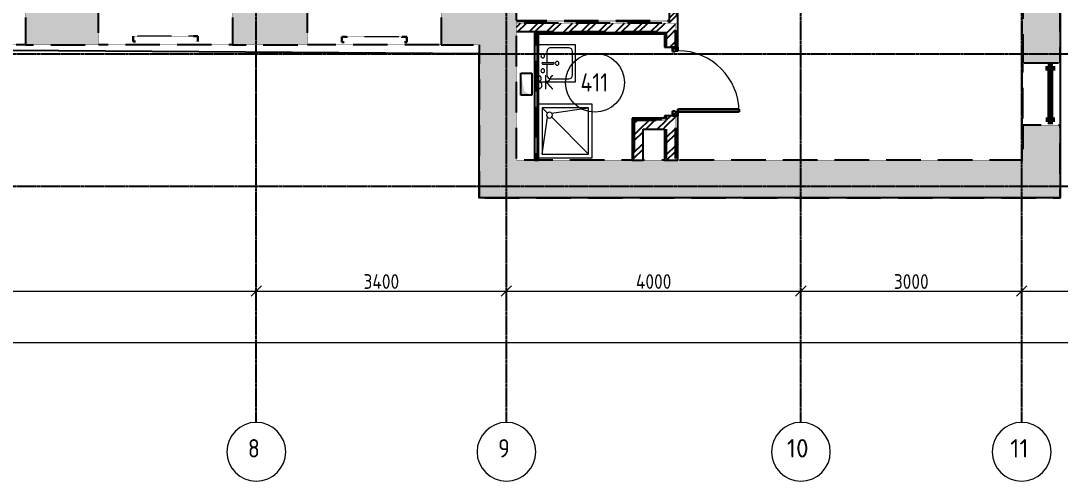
# Model space of a CAD drawing. Header units: millimetres. Extents: x -99936 to 523262, y -63190 to 327013.
# Drawn here: x 358565 to 372688, y -3553 to 2708 of the extents above; entities that cross this region are included whole.
import ezdxf

# ---------------------------------------------------------------- set-up
doc = ezdxf.new("R2010")
doc.units = ezdxf.units.MM
for name, pattern in [('ADSK_Линия сетки', [25, 20, -2.5, 0, -2.5]), ('ADSK_Сверху', [4.5, 3, -1.5]), ('ADSK_Снесено', [4.5, 3, -1.5])]:
    doc.linetypes.add(name, pattern=pattern)
for name, color, linetype, lineweight, true_color in [('_ Окна', 5, 'Continuous', 30, 0x0000ff), ('Линии', 7, 'Continuous', 9, 0x00a600), ('Стены внутренние', 5, 'Continuous', 18, 0x0000ff), ('Стены наружные', 1, 'ADSK_Снесено', 18, 0xff0000)]:
    doc.layers.add(name, color=color, linetype=linetype, lineweight=lineweight, true_color=true_color)
for name, color, linetype, lineweight in [('Аннотация', 7, 'Continuous', 9), ('Двери', 251, 'Continuous', 18), ('Марки помещений', 7, 'Continuous', 20), ('Окна', 251, 'Continuous', 18), ('Оси', 7, 'Continuous', 9), ('Сантехника', 251, 'Continuous', 18), ('Узлы', 7, 'Continuous', 18)]:
    doc.layers.add(name, color=color, linetype=linetype, lineweight=lineweight)
doc.styles.add('GOST Common_1', font='GOST Common_0.ttf', dxfattribs={"width": 0.9, "height": 200})
doc.styles.add('GOST Common_2', font='GOST Common_0.ttf', dxfattribs={"width": 0.9, "height": 250})
doc.styles.add('ISOCPEUR', font='isocpeur.ttf', dxfattribs={"height": 250})
doc.dimstyles.new('ADSK_Основной_2_5_мм', dxfattribs={"dimscale": 304.8, "dimtxt": 251.428749, "dimasz": 0.463911, "dimexe": 0.492126, "dimexo": 0.492126, "dimgap": 0.098425, "dimtad": 1, "dimdec": 1, "dimrnd": 0.1, "dimdsep": 46, "dimtxsty": 'GOST Common_1', "dimblk1": 'OBLIQUE', "dimblk2": 'OBLIQUE', "dimsah": 1, "dimcen": 0.09, "dimdle": 0.492126, "dimazin": 2, "dimtfac": 1, "dimtdec": 4, "dimtix": 1, "dimtmove": 0, "dimatfit": 3, "dimfxl": 1, "dimtvp": 1, "dimtfill": 1, "dimtolj": 1, "dimtzin": 0, "dimlwd": 20, "dimlwe": 20, "dimarcsym": 2})
pattern_1 = [(45, (322754.53, 150), (-117.8655, 117.8655), []), (45, (322833.11, 150), (-117.8655, 117.8655), [])]

# ---------------------------------------------------------------- blocks, each defined once
blk = doc.blocks.new('Витраж-тент со смещением вовне - 60мм 30 сдвиг-1466942-04 План 4-го этажа')
at = {"layer": '_ Окна', "color": 161, "linetype": 'ADSK_Сверху', "true_color": 0xaaaaff}
for p, q in [((-440, 25), (-440, -45)), ((-440, 25), (-410, 25)), ((-440, -45), (-440, 25)), ((440, 25), (410, 25)), ((440, -45), (440, 25)), ((440, -45), (440, 25)), ((-380, -45), (-440, -45)), ((-380, -35), (-380, -45)), ((380, -35), (380, -45)), ((380, -45), (440, -45))]:
    blk.add_line(p, q, dxfattribs=at)
at = {"layer": 'Окна', "color": 161, "linetype": 'ADSK_Сверху', "true_color": 0xaaaaff}
blk.add_line((-380, -45), (380, -45), dxfattribs=at)
blk = doc.blocks.new('Витраж-тент со смещением вовне - 60мм 30 сдвиг-V201-04 План 4-го этажа')
at = {"layer": '_ Окна', "color": 1, "lineweight": 60, "true_color": 0xff0000}
for p, q in [((-379, 25), (-379, -45)), ((-379, 25), (-319, 25)), ((-379, -45), (-379, 25)), ((-319, 25), (-319, -45)), ((379, 25), (319, 25)), ((319, 25), (319, -45)), ((379, -45), (379, 25)), ((379, -45), (379, 25)), ((-319, -45), (-379, -45)), ((-319, -10), (319, -10)), ((319, -45), (379, -45))]:
    blk.add_line(p, q, dxfattribs=at)
at = {"layer": 'Окна'}
for p, q in [((319, 25), (-319, 25)), ((-319, -45), (319, -45))]:
    blk.add_line(p, q, dxfattribs=at)
blk = doc.blocks.new('AC_Дверь_Однопольная - Д-22л 933х2200h-1983239-04 План 4-го этажа')
at = {"layer": 'Двери', "lineweight": 30}
for p, q in [((416, 923), (376, 923)), ((376, 923), (376, 90)), ((416, 90), (416, 923)), ((-447, 90), (-467, 90)), ((-467, 90), (-467, 20)), ((-467, 20), (-447, 20)), ((-417, 90), (-447, 90)), ((-447, 90), (-447, 20)), ((-447, 20), (-447, 90)), ((-447, 20), (-407, 20)), ((-417, 50), (-417, 90)), ((-407, 50), (-417, 50)), ((-407, 20), (-407, 50)), ((376, 90), (416, 90)), ((416, 50), (406, 50)), ((406, 50), (406, 20)), ((406, 20), (446, 20)), ((446, 90), (416, 90)), ((416, 90), (416, 50)), ((446, 20), (446, 90)), ((466, 90), (446, 90)), ((446, 90), (446, 20)), ((446, 20), (466, 20)), ((466, 20), (466, 90))]:
    blk.add_line(p, q, dxfattribs=at)
at = {"layer": 'Двери'}
blk.add_arc((416, 90), 833, 90, 180, dxfattribs=at)
blk = doc.blocks.new('Кухонная мойка-Одиночная - 500 x 500 мм-1924934-04 План 4-го этажа')
at = {"layer": 'Сантехника'}
for p, q in [((-234, 252), (-234, -248)), ((3, 195), (3, 53)), ((28, 195), (28, 53)), ((266, -248), (266, 252)), ((-196, 87), (-196, -159)), ((3, 138), (-145, 138)), ((177, 138), (28, 138)), ((228, -159), (228, 87)), ((-234, -248), (266, -248)), ((-145, -210), (177, -210))]:
    blk.add_line(p, q, dxfattribs=at)
for centre, radius, start, end in [((-84, 195), 25.4, 360, 180), ((-84, 195), 25.4, 180, 0), ((16, 195), 12.7, 360, 180), ((116, 195), 25.4, 360, 180), ((116, 195), 25.4, 180, 0), ((-145, 87), 50.8, 90, 180), ((16, 0), 25.4, 360, 180), ((16, 0), 25.4, 180, 0), ((16, 53), 12.7, 180, 0), ((177, 87), 50.8, 360, 90), ((-145, -159), 50.8, 180, 270), ((177, -159), 50.8, 270, 0)]:
    blk.add_arc(centre, radius, start, end, dxfattribs=at)
blk = doc.blocks.new('Душевая кабинка-2D - 730кв-1928972-04 План 4-го этажа')
at = {"layer": 'Сантехника'}
for p, q in [((730, 0), (0, 0)), ((730, -730), (730, 0)), ((50, -50), (50, -680)), ((680, -50), (50, -50)), ((680, -680), (680, -50)), ((50, -680), (680, -680)), ((0, -730), (730, -730))]:
    blk.add_line(p, q, dxfattribs=at)
at = {"layer": 'Сантехника', "lineweight": 9}
for p, q in [((122, -122), (50, -50)), ((178, -122), (680, -50)), ((50, -680), (121, -179)), ((680, -680), (179, -179))]:
    blk.add_line(p, q, dxfattribs=at)
at = {"layer": 'Сантехника'}
for start, end in [(0, 180), (180, 0)]:
    blk.add_arc((150, -150), 40, start, end, dxfattribs=at)
blk = doc.blocks.new('Ось сетки - Круг_Ø8 мм-6577-04 План 4-го этажа')
at = {"layer": 'Оси', "lineweight": 20}
for start, end in [(360, 180), (180, 360)]:
    blk.add_arc((0, 0), 4, start, end, dxfattribs=at)
blk = doc.blocks.new('ADSK_Марка_Помещение_ОдноЗначение - Номер-247393-04 План 4-го этажа')
at = {"layer": 'Марки помещений'}
blk.add_circle((0, 0), 4, dxfattribs=at)
blk = doc.blocks.new('_Oblique')
at = {"color": 0, "linetype": 'ByBlock', "lineweight": -2}
blk.add_line((-0.5, -0.5), (0.5, 0.5), dxfattribs=at)
blk = doc.blocks.new('*D2015')
at = {"color": 0, "lineweight": 20, "transparency": 16777216}
for p, q in [((353714, -968), (361914, -968)), ((353864, -1018), (353864, -1118)), ((361764, -1018), (361764, -1118))]:
    blk.add_line(p, q, dxfattribs=at)
at = {"layer": 'Defpoints', "color": 0, "transparency": 16777216}
for p in [(353864, -868), (361764, -868), (361764, -968)]:
    blk.add_point(p, dxfattribs=at)
at = {"color": 0, "lineweight": 20, "transparency": 16777216, "xscale": 141.4, "yscale": 141.4, "zscale": 141.4, "rotation": 180}
blk.add_blockref('_Oblique', (353864, -968), dxfattribs=at)
at = {"color": 0, "lineweight": 20, "transparency": 16777216, "xscale": 141.4, "yscale": 141.4, "zscale": 141.4}
blk.add_blockref('_Oblique', (361764, -968), dxfattribs=at)
at = {"color": 0, "lineweight": 25, "transparency": 16777216, "insert": (357814, -838), "char_height": 200, "width": 756.84, "attachment_point": 5, "style": 'GOST Common_1', "bg_fill": 3, "box_fill_scale": 1.1, "bg_fill_color": 256, "bg_fill_true_color": 13158600, "bg_fill_transparency": 0}
blk.add_mtext('\\A1;7900', dxfattribs=at)
blk = doc.blocks.new('*D2016')
at = {"color": 0, "lineweight": 20, "transparency": 16777216}
for p, q in [((361614, -968), (365314, -968)), ((361764, -1018), (361764, -1118)), ((365164, -1018), (365164, -1118))]:
    blk.add_line(p, q, dxfattribs=at)
at = {"layer": 'Defpoints', "color": 0, "transparency": 16777216}
for p in [(361764, -868), (365164, -868), (365164, -968)]:
    blk.add_point(p, dxfattribs=at)
at = {"color": 0, "lineweight": 20, "transparency": 16777216, "xscale": 141.4, "yscale": 141.4, "zscale": 141.4, "rotation": 180}
blk.add_blockref('_Oblique', (361764, -968), dxfattribs=at)
at = {"color": 0, "lineweight": 20, "transparency": 16777216, "xscale": 141.4, "yscale": 141.4, "zscale": 141.4}
blk.add_blockref('_Oblique', (365164, -968), dxfattribs=at)
at = {"color": 0, "lineweight": 25, "transparency": 16777216, "insert": (363464, -838), "char_height": 200, "width": 782.41, "attachment_point": 5, "style": 'GOST Common_1', "bg_fill": 3, "box_fill_scale": 1.1, "bg_fill_color": 256, "bg_fill_true_color": 13158600, "bg_fill_transparency": 0}
blk.add_mtext('\\A1;3400', dxfattribs=at)
blk = doc.blocks.new('*D2017')
at = {"color": 0, "lineweight": 20, "transparency": 16777216}
for p, q in [((365014, -968), (369314, -968)), ((365164, -1018), (365164, -1118)), ((369164, -1018), (369164, -1118))]:
    blk.add_line(p, q, dxfattribs=at)
at = {"layer": 'Defpoints', "color": 0, "transparency": 16777216}
for p in [(365164, -868), (369164, -868), (369164, -968)]:
    blk.add_point(p, dxfattribs=at)
at = {"color": 0, "lineweight": 20, "transparency": 16777216, "xscale": 141.4, "yscale": 141.4, "zscale": 141.4, "rotation": 180}
blk.add_blockref('_Oblique', (365164, -968), dxfattribs=at)
at = {"color": 0, "lineweight": 20, "transparency": 16777216, "xscale": 141.4, "yscale": 141.4, "zscale": 141.4}
blk.add_blockref('_Oblique', (369164, -968), dxfattribs=at)
at = {"color": 0, "lineweight": 25, "transparency": 16777216, "insert": (367164, -838), "char_height": 200, "width": 782.41, "attachment_point": 5, "style": 'GOST Common_1', "bg_fill": 3, "box_fill_scale": 1.1, "bg_fill_color": 256, "bg_fill_true_color": 13158600, "bg_fill_transparency": 0}
blk.add_mtext('\\A1;4000', dxfattribs=at)
blk = doc.blocks.new('*D2018')
at = {"color": 0, "lineweight": 20, "transparency": 16777216}
for p, q in [((369014, -968), (372314, -968)), ((369164, -1018), (369164, -1118)), ((372164, -1018), (372164, -1118))]:
    blk.add_line(p, q, dxfattribs=at)
at = {"layer": 'Defpoints', "color": 0, "transparency": 16777216}
for p in [(369164, -868), (372164, -868), (372164, -968)]:
    blk.add_point(p, dxfattribs=at)
at = {"color": 0, "lineweight": 20, "transparency": 16777216, "xscale": 141.4, "yscale": 141.4, "zscale": 141.4, "rotation": 180}
blk.add_blockref('_Oblique', (369164, -968), dxfattribs=at)
at = {"color": 0, "lineweight": 20, "transparency": 16777216, "xscale": 141.4, "yscale": 141.4, "zscale": 141.4}
blk.add_blockref('_Oblique', (372164, -968), dxfattribs=at)
at = {"color": 0, "lineweight": 25, "transparency": 16777216, "insert": (370664, -838), "char_height": 200, "width": 756.84, "attachment_point": 5, "style": 'GOST Common_1', "bg_fill": 3, "box_fill_scale": 1.1, "bg_fill_color": 256, "bg_fill_true_color": 13158600, "bg_fill_transparency": 0}
blk.add_mtext('\\A1;3000', dxfattribs=at)
blk = doc.blocks.new('*D2019')
at = {"color": 0, "lineweight": 20, "transparency": 16777216}
for p, q in [((372014, -968), (378814, -968)), ((372164, -1018), (372164, -1118)), ((378664, -1018), (378664, -1118))]:
    blk.add_line(p, q, dxfattribs=at)
at = {"layer": 'Defpoints', "color": 0, "transparency": 16777216}
for p in [(372164, -868), (378664, -868), (378664, -968)]:
    blk.add_point(p, dxfattribs=at)
at = {"color": 0, "lineweight": 20, "transparency": 16777216, "xscale": 141.4, "yscale": 141.4, "zscale": 141.4, "rotation": 180}
blk.add_blockref('_Oblique', (372164, -968), dxfattribs=at)
at = {"color": 0, "lineweight": 20, "transparency": 16777216, "xscale": 141.4, "yscale": 141.4, "zscale": 141.4}
blk.add_blockref('_Oblique', (378664, -968), dxfattribs=at)
at = {"color": 0, "lineweight": 25, "transparency": 16777216, "insert": (375414, -838), "char_height": 200, "width": 756.84, "attachment_point": 5, "style": 'GOST Common_1', "bg_fill": 3, "box_fill_scale": 1.1, "bg_fill_color": 256, "bg_fill_true_color": 13158600, "bg_fill_transparency": 0}
blk.add_mtext('\\A1;6500', dxfattribs=at)
blk = doc.blocks.new('*D2027')
at = {"color": 0, "lineweight": 20, "transparency": 16777216}
for p, q in [((316664, -1668), (378814, -1668)), ((316814, -1718), (316814, -1818)), ((378664, -1718), (378664, -1818))]:
    blk.add_line(p, q, dxfattribs=at)
at = {"layer": 'Defpoints', "color": 0, "transparency": 16777216}
for p in [(316814, -1568), (378664, -1568), (378664, -1668)]:
    blk.add_point(p, dxfattribs=at)
at = {"color": 0, "lineweight": 20, "transparency": 16777216, "xscale": 141.4, "yscale": 141.4, "zscale": 141.4, "rotation": 180}
blk.add_blockref('_Oblique', (316814, -1668), dxfattribs=at)
at = {"color": 0, "lineweight": 20, "transparency": 16777216, "xscale": 141.4, "yscale": 141.4, "zscale": 141.4}
blk.add_blockref('_Oblique', (378664, -1668), dxfattribs=at)
at = {"color": 0, "lineweight": 25, "transparency": 16777216, "insert": (347739, -1538), "char_height": 200, "width": 889.8, "attachment_point": 5, "style": 'GOST Common_1', "bg_fill": 3, "box_fill_scale": 1.1, "bg_fill_color": 256, "bg_fill_true_color": 13158600, "bg_fill_transparency": 0}
blk.add_mtext('\\A1;61850', dxfattribs=at)

msp = doc.modelspace()

# ---------------------------------------------------------------- hatches: boundary and pattern name
at = {"layer": 'Стены внутренние', "lineweight": 25, "true_color": 0x636466}
h = msp.add_hatch(dxfattribs=at)
h.set_pattern_fill('FP_1', color=251, style=0, pattern_type=2)
h.set_pattern_definition([(45, (322754.53, 150), (-179.6051, 179.6051), []), (45, (322818.03, 150), (0, 359.2102), []), (45, (322691.03, 150), (0, 359.2102), [])])
h.paths.add_polyline_path([(367479.88, 2676.774), (367479.88, 3016.788), (367379.88, 3016.788), (367379.88, 2676.774), (367474.407, 2676.774)])
h.paths.add_polyline_path([(367421.88, 3946.788), (367479.88, 3946.788), (367479.88, 4926.788), (367379.88, 4926.788), (367379.88, 3946.788)])
h = msp.add_hatch(dxfattribs=at)
h.set_pattern_fill('FP_2', color=251, style=0, pattern_type=2)
h.set_pattern_definition(pattern_1)
h.paths.add_polyline_path([(365572.38, 2556.774), (365572.38, 2676.774), (365301.466, 2676.774), (365301.466, 2556.774), (365571.88, 2556.774)])
h = msp.add_hatch(dxfattribs=at)
h.set_pattern_fill('FP_2', color=251, style=0, pattern_type=2)
h.set_pattern_definition(pattern_1)
h.paths.add_polyline_path([(365572.38, 2556.774), (367459.88, 2556.774), (367459.88, 2676.774), (365572.38, 2676.774), (365572.38, 2556.981)])
h = msp.add_hatch(dxfattribs=at)
h.set_pattern_fill('FP_2', color=251, style=0, pattern_type=2)
h.set_pattern_definition(pattern_1)
h.paths.add_polyline_path([(367459.88, 810.232), (367459.88, 1416.788), (367339.88, 1416.788), (367339.88, 810.232)])
h.paths.add_polyline_path([(367339.88, 2349.788), (367459.88, 2349.788), (367459.88, 2556.774), (367339.88, 2556.774), (367339.88, 2469.164)])
h = msp.add_hatch(dxfattribs=at)
h.set_pattern_fill('FP_2', color=251, style=0, pattern_type=2)
h.set_pattern_definition(pattern_1)
h.paths.add_polyline_path([(367326.88, 1233.863), (367339.88, 1233.863), (367339.88, 1353.863), (366899.88, 1353.863), (366899.88, 1233.863), (367320.88, 1233.863)])
h = msp.add_hatch(dxfattribs=at)
h.set_pattern_fill('FP_2', color=251, style=0, pattern_type=2)
h.set_pattern_definition(pattern_1)
h.paths.add_polyline_path([(367019.88, 810.232), (367019.88, 1233.863), (366899.88, 1233.863), (366899.88, 810.232)])
at = {"layer": 'Стены наружные', "lineweight": 25, "true_color": 0x636466}
h = msp.add_hatch(color=251, dxfattribs=at)
h.paths.add_polyline_path([(372357.121, 300.232), (372687.935, 300.232), (372687.935, 1286.634), (372177.935, 1286.634), (372177.935, 300.232), (372354.81, 300.232)])
h.paths.add_polyline_path([(372344.65, 2136.634), (372687.935, 2136.634), (372687.935, 3126.399), (372177.935, 3126.399), (372177.935, 2136.634)])
h.paths.add_polyline_path([(372687.935, 3976.399), (372687.935, 4951.653), (372177.935, 4951.653), (372177.935, 3976.399), (372354.81, 3976.399)])
h.paths.add_polyline_path([(372177.935, 5801.653), (372687.935, 5801.653), (372687.935, 6788.431), (372177.935, 6788.431), (372177.935, 6645.896)])
h.paths.add_polyline_path([(372687.935, 7638.431), (372687.935, 9192.302), (372177.935, 9192.302), (372177.935, 7638.431), (372354.81, 7638.431)])
h = msp.add_hatch(color=251, dxfattribs=at)
h.paths.add_polyline_path([(364278.988, 2379.504), (365301.466, 2379.504), (365300.526, 2889.504), (364278.988, 2889.504), (364278.988, 2683.426)])
h.paths.add_polyline_path([(362458.988, 2379.504), (362458.988, 2889.504), (361442.167, 2889.504), (361442.167, 2379.504), (361561.126, 2379.504)])
h.paths.add_polyline_path([(359622.167, 2379.504), (359622.167, 2889.504), (358629.152, 2889.504), (358629.152, 2379.504), (359308.448, 2379.504)])
h.paths.add_polyline_path([(356158.593, 2379.504), (356809.152, 2379.504), (356809.152, 2889.504), (355819.175, 2889.504), (355819.175, 2379.504)])
h.paths.add_polyline_path([(352956.271, 2379.504), (353999.175, 2379.504), (353999.175, 2889.504), (352956.271, 2889.504), (352956.271, 2712.135)])
h.paths.add_polyline_path([(351136.271, 2379.504), (351136.271, 2889.504), (350123.488, 2889.504), (350123.488, 2379.504), (350615.418, 2379.504)])
h.paths.add_polyline_path([(348303.488, 2379.504), (348303.488, 2889.504), (347304.348, 2889.504), (347304.348, 2379.504), (348045.055, 2379.504)])
h.paths.add_polyline_path([(344533.073, 2379.504), (345484.348, 2379.504), (345484.348, 2889.504), (344533.073, 2889.504), (344533.073, 2723.679)])
h.paths.add_polyline_path([(341692.252, 2379.504), (342713.073, 2379.504), (342713.073, 2889.504), (341692.252, 2889.504), (341692.252, 2723.679)])
h.paths.add_polyline_path([(339035.07, 2379.504), (339872.252, 2379.504), (339872.252, 2889.504), (338882.042, 2889.504), (338882.042, 2379.504), (339034.34, 2379.504)])
h.paths.add_polyline_path([(336058.776, 2379.504), (337062.042, 2379.504), (337062.042, 2889.504), (336058.776, 2889.504), (336058.776, 2731.969)])
h.paths.add_polyline_path([(331027.532, 2379.504), (331404.768, 2379.504), (331404.768, 2889.504), (331027.532, 2889.504), (331027.532, 2731.969)])
h.paths.add_polyline_path([(334238.776, 2379.504), (334238.776, 2889.504), (333224.768, 2889.504), (333224.768, 2379.504)])
for points in [[(365301.466, 300.232), (365301.466, 2379.504), (364791.466, 2379.504), (364791.466, 300.232)], [(368319.162, 300.232), (372177.935, 300.232), (372177.935, 810.232), (365301.466, 810.232), (365301.466, 300.232)]]:
    msp.add_hatch(color=251, dxfattribs=at).paths.add_polyline_path(points)
at = {"layer": 'Узлы', "lineweight": 25, "true_color": 0x636466}
msp.add_hatch(color=251, dxfattribs=at).paths.add_polyline_path([(365358.458, 1696.234), (365508.458, 1696.234), (365407.956, 1745.731), (365358.458, 1996.234), (365358.458, 1745.731)])

# ---------------------------------------------------------------- linework, layer by layer
at = {"linetype": 'ADSK_Линия сетки', "lineweight": 25}
for p, q in [((311668.31, 2256.788), (379896.253, 2256.788)), ((311668.31, 456.788), (379896.253, 456.788))]:
    msp.add_line(p, q, dxfattribs=at)
at = {"layer": 'Линии', "color": 251, "lineweight": 25, "true_color": 0x636466}
for p, q in [((365358.458, 1996.234), (365508.458, 1996.234)), ((365358.458, 1696.234), (365358.458, 1996.234)), ((365508.458, 1996.234), (365508.458, 1696.234)), ((365508.458, 1696.234), (365358.458, 1696.234))]:
    msp.add_line(p, q, dxfattribs=at)
at = {"layer": 'Стены внутренние', "color": 251, "lineweight": 25, "true_color": 0x636466}
for p, q in [((367491.88, 2349.788), (367491.88, 3016.788)), ((365572.38, 2556.774), (365301.466, 2556.774)), ((365544.88, 2556.774), (365544.88, 810.232)), ((365599.88, 810.232), (365599.88, 2528.774)), ((365599.88, 2528.774), (367311.88, 2528.774)), ((367311.88, 2528.774), (367311.88, 2349.788)), ((367311.88, 2349.788), (367421.88, 2349.788)), ((367311.88, 1416.788), (367311.88, 1381.863)), ((367421.88, 1416.788), (367311.88, 1416.788)), ((367491.88, 810.232), (367491.88, 1416.788)), ((366871.88, 1381.863), (366871.88, 810.232)), ((367311.88, 1381.863), (366871.88, 1381.863)), ((367019.88, 810.232), (367019.88, 1233.863)), ((367019.88, 1233.863), (367311.88, 1233.863)), ((367311.88, 1233.863), (367311.88, 810.232)), ((365544.88, 810.232), (365599.88, 810.232)), ((366871.88, 810.232), (367019.88, 810.232)), ((367311.88, 810.232), (367489.88, 810.232))]:
    msp.add_line(p, q, dxfattribs=at)
at = {"layer": 'Стены наружные', "color": 251, "lineweight": 25, "true_color": 0x636466}
for p, q in [((372177.935, 3126.399), (372177.935, 2136.634)), ((372687.935, 2136.634), (372687.935, 3126.399)), ((367379.88, 2676.774), (367379.88, 3016.788)), ((367479.88, 2349.788), (367479.88, 3016.788)), ((358629.152, 2889.504), (358629.152, 2379.504)), ((359622.167, 2379.504), (359622.167, 2889.504)), ((361442.167, 2889.504), (361442.167, 2379.504)), ((362458.988, 2379.504), (362458.988, 2889.504)), ((364278.988, 2889.504), (364278.988, 2379.504)), ((365301.466, 810.232), (365301.466, 2889.504)), ((367379.88, 2706.774), (365301.466, 2706.774)), ((367379.88, 2696.774), (365301.466, 2696.774)), ((367489.88, 2349.788), (367489.88, 2706.774)), ((367489.88, 2696.774), (367491.88, 2696.774)), ((367479.88, 2676.774), (365301.466, 2676.774)), ((365571.88, 2556.774), (365571.88, 810.232)), ((367326.88, 2543.774), (365571.88, 2543.774)), ((367339.88, 2556.774), (365572.38, 2556.774)), ((365584.88, 810.232), (365584.88, 2543.774)), ((365590.88, 810.232), (365590.88, 2543.774)), ((365599.88, 2537.774), (365599.88, 2543.774)), ((367326.88, 2349.788), (367326.88, 2543.774)), ((367339.88, 2349.788), (367339.88, 2556.774)), ((367459.88, 2349.788), (367459.88, 2676.774)), ((367320.88, 2537.774), (365599.88, 2537.774)), ((367320.88, 2349.788), (367320.88, 2537.774)), ((358629.152, 2379.504), (356809.152, 2379.504)), ((358629.152, 2379.504), (359622.167, 2379.504)), ((361442.167, 2379.504), (359622.167, 2379.504)), ((361442.167, 2379.504), (362458.988, 2379.504)), ((364278.988, 2379.504), (362458.988, 2379.504)), ((364278.988, 2379.504), (364791.466, 2379.504)), ((364791.466, 2379.504), (364791.466, 300.232)), ((372177.935, 2136.634), (372687.935, 2136.634)), ((372177.935, 1286.634), (372177.935, 2136.634)), ((372687.935, 2136.634), (372687.935, 1286.634)), ((367320.88, 1381.863), (367320.88, 1416.788)), ((367326.88, 1416.788), (367326.88, 1366.863)), ((367339.88, 1353.863), (367339.88, 1416.788)), ((367459.88, 810.232), (367459.88, 1416.788)), ((367479.88, 810.232), (367479.88, 1416.788)), ((367489.88, 810.232), (367489.88, 1416.788)), ((366880.88, 1372.863), (366880.88, 810.232)), ((367326.88, 1372.863), (366880.88, 1372.863)), ((366886.88, 1366.863), (366886.88, 810.232)), ((367326.88, 1366.863), (366886.88, 1366.863)), ((366899.88, 1353.863), (366899.88, 810.232)), ((367339.88, 1353.863), (366899.88, 1353.863)), ((367326.88, 1381.863), (367311.88, 1381.863)), ((372687.935, 1286.634), (372177.935, 1286.634)), ((372177.935, 1286.634), (372177.935, 810.232)), ((372687.935, 300.232), (372687.935, 1286.634)), ((367339.88, 1233.863), (367311.88, 1233.863)), ((367320.88, 810.232), (367320.88, 1233.863)), ((367326.88, 810.232), (367326.88, 1233.863)), ((367339.88, 810.232), (367339.88, 1233.863)), ((365544.88, 810.232), (365301.466, 810.232)), ((366871.88, 810.232), (365599.88, 810.232)), ((367311.88, 810.232), (367019.88, 810.232)), ((367489.88, 810.232), (367491.88, 810.232)), ((372177.935, 810.232), (367491.88, 810.232)), ((364791.466, 300.232), (372687.935, 300.232))]:
    msp.add_line(p, q, dxfattribs=at)

# ---------------------------------------------------------------- block references
at = {"lineweight": 25, "xscale": 99.99999999999993, "yscale": 99.99999999999993, "zscale": 99.99999999999993}
for p in [(361764.445, -3153.384), (365164.445, -3153.384), (369164.445, -3153.384), (372164.445, -3153.384)]:
    msp.add_blockref('Ось сетки - Круг_Ø8 мм-6577-04 План 4-го этажа', p, dxfattribs=at)
at = {"layer": '_ Окна', "color": 251, "linetype": 'ADSK_Сверху', "lineweight": 25, "true_color": 0x636466, "rotation": 180}
for p in [(360532.167, 2452.517), (363368.988, 2442.153)]:
    msp.add_blockref('Витраж-тент со смещением вовне - 60мм 30 сдвиг-1466942-04 План 4-го этажа', p, dxfattribs=at)
at = {"layer": '_ Окна', "color": 251, "lineweight": 25, "true_color": 0x636466, "rotation": 270.0000000000003}
msp.add_blockref('Витраж-тент со смещением вовне - 60мм 30 сдвиг-V201-04 План 4-го этажа', (372563.284, 1711.634), dxfattribs=at)
at = {"layer": 'Двери', "color": 251, "lineweight": 25, "true_color": 0x636466, "rotation": 270}
msp.add_blockref('AC_Дверь_Однопольная - Д-22л 933х2200h-1983239-04 План 4-го этажа', (367401.88, 1883.288), dxfattribs=at)
at = {"layer": 'Марки помещений', "color": 251, "lineweight": 25, "true_color": 0x636466, "xscale": 99.99999999999993, "yscale": 99.99999999999993, "zscale": 99.99999999999993}
msp.add_blockref('ADSK_Марка_Помещение_ОдноЗначение - Номер-247393-04 План 4-го этажа', (366367.299, 1866.827), dxfattribs=at)
at = {"layer": 'Сантехника', "color": 251, "lineweight": 25, "true_color": 0x636466, "rotation": 89.9999999999998}
msp.add_blockref('Кухонная мойка-Одиночная - 500 x 500 мм-1924934-04 План 4-го этажа', (365852.225, 2113.085), dxfattribs=at)
at = {"layer": 'Сантехника', "color": 251, "lineweight": 25, "true_color": 0x636466}
msp.add_blockref('Душевая кабинка-2D - 730кв-1928972-04 План 4-го этажа', (365599.88, 1575.232), dxfattribs=at)

# ---------------------------------------------------------------- texts
at = {"lineweight": 25, "char_height": 250, "attachment_point": 1, "style": 'ISOCPEUR'}
for s, insert, width in [('\\fGOST Common|b0|i0|c204|p34|;\\W.9;8', (361650.664, -2980.85), 274.17712), ('\\fGOST Common|b0|i0|c204|p34|;\\W.9;9', (365050.664, -2980.85), 274.17712), ('10', (368973.264, -2980.85), 461.772), ('11', (372008.814, -2980.85), 375.18975)]:
    msp.add_mtext(s, dxfattribs=dict(at, insert=insert, width=width))
at = {"layer": 'Аннотация', "color": 251, "lineweight": 25, "true_color": 0x636466, "insert": (365523.393, 1972.331), "char_height": 200, "width": 360.75937, "attachment_point": 1, "style": 'GOST Common_1'}
msp.add_mtext('ВК', dxfattribs=at)
at = {"layer": 'Марки помещений', "color": 251, "lineweight": 25, "true_color": 0x636466, "insert": (366169.742, 1994.553), "char_height": 250, "width": 490.63275, "attachment_point": 1, "style": 'GOST Common_2'}
msp.add_mtext('411', dxfattribs=at)

# ---------------------------------------------------------------- dimensions: what is measured, and where the dimension line sits
at = {"lineweight": 25}
for base, p1, p2, override, picture, middle in [((361764.445, -967.894), (353864.445, -867.909), (361764.445, -867.909), {"dimpost": '<>', "dimfxl": 7900}, '*D2015', (357814.445, -837.894)), ((378664.445, -1667.894), (316814.445, -1567.909), (378664.445, -1567.909), {"dimpost": '<>', "dimfxl": 61850}, '*D2027', (347739.445, -1537.894))]:
    dim = msp.add_linear_dim(base=base, p1=p1, p2=p2, dimstyle='ADSK_Основной_2_5_мм', override=override, dxfattribs=at)
    dim.commit()
    dim.dimension.update_dxf_attribs({"geometry": picture, "text_midpoint": middle})

# ---------------------------------------------------------------- next in the draw order: dimensions: what is measured, and where the dimension line sits
dim = msp.add_linear_dim(base=(365164.445, -967.894), p1=(361764.445, -867.909), p2=(365164.445, -867.909), dimstyle='ADSK_Основной_2_5_мм', override={"dimpost": '<>', "dimfxl": 3400}, dxfattribs=at)
dim.commit()
dim.dimension.update_dxf_attribs({"geometry": '*D2016', "text_midpoint": (363464.445, -837.894)})

# ---------------------------------------------------------------- next in the draw order: linework, layer by layer
at = {"linetype": 'ADSK_Линия сетки', "lineweight": 25}
msp.add_line((361764.445, -2753.384), (361764.445, 21818.801), dxfattribs=at)

# ---------------------------------------------------------------- next in the draw order: dimensions: what is measured, and where the dimension line sits
at = {"lineweight": 25}
dim = msp.add_linear_dim(base=(369164.445, -967.894), p1=(365164.445, -867.909), p2=(369164.445, -867.909), dimstyle='ADSK_Основной_2_5_мм', override={"dimpost": '<>', "dimfxl": 4000}, dxfattribs=at)
dim.commit()
dim.dimension.update_dxf_attribs({"geometry": '*D2017', "text_midpoint": (367164.445, -837.894)})

# ---------------------------------------------------------------- next in the draw order: linework, layer by layer
at = {"linetype": 'ADSK_Линия сетки', "lineweight": 25}
msp.add_line((365164.445, -2753.384), (365164.445, 21818.801), dxfattribs=at)

# ---------------------------------------------------------------- next in the draw order: dimensions: what is measured, and where the dimension line sits
at = {"lineweight": 25}
dim = msp.add_linear_dim(base=(372164.445, -967.894), p1=(369164.445, -867.909), p2=(372164.445, -867.909), dimstyle='ADSK_Основной_2_5_мм', override={"dimpost": '<>', "dimfxl": 3000}, dxfattribs=at)
dim.commit()
dim.dimension.update_dxf_attribs({"geometry": '*D2018', "text_midpoint": (370664.445, -837.894)})

# ---------------------------------------------------------------- next in the draw order: linework, layer by layer
at = {"linetype": 'ADSK_Линия сетки', "lineweight": 25}
msp.add_line((369164.445, -2753.384), (369164.445, 44684.787), dxfattribs=at)

# ---------------------------------------------------------------- next in the draw order: dimensions: what is measured, and where the dimension line sits
at = {"lineweight": 25}
dim = msp.add_linear_dim(base=(378664.445, -967.894), p1=(372164.445, -867.909), p2=(378664.445, -867.909), dimstyle='ADSK_Основной_2_5_мм', override={"dimpost": '<>', "dimfxl": 6500}, dxfattribs=at)
dim.commit()
dim.dimension.update_dxf_attribs({"geometry": '*D2019', "text_midpoint": (375414.445, -837.894)})

# ---------------------------------------------------------------- next in the draw order: linework, layer by layer
at = {"linetype": 'ADSK_Линия сетки', "lineweight": 25}
msp.add_line((372164.445, -2753.384), (372164.445, 44684.787), dxfattribs=at)
at = {"color": 251, "lineweight": 25, "true_color": 0x636466}
msp.add_lwpolyline([(368787.747, 21084.059), (368787.747, 43909.207), (378787.152, 43909.207), (378968.484, 8682.302), (372687.935, 8682.302), (372687.935, 300.232), (364791.466, 300.232), (364791.466, 2256.788), (353990.508, 2336.478), (354090.93, 2335.737), (354090.93, -2582.567), (341727.178, -2582.567), (341727.178, 2336.478), (331027.532, 2336.478), (331027.532, 422.021), (323045.033, 456.788), (323045.033, 8679.252)], dxfattribs=at)

doc.saveas('drawing.dxf')
